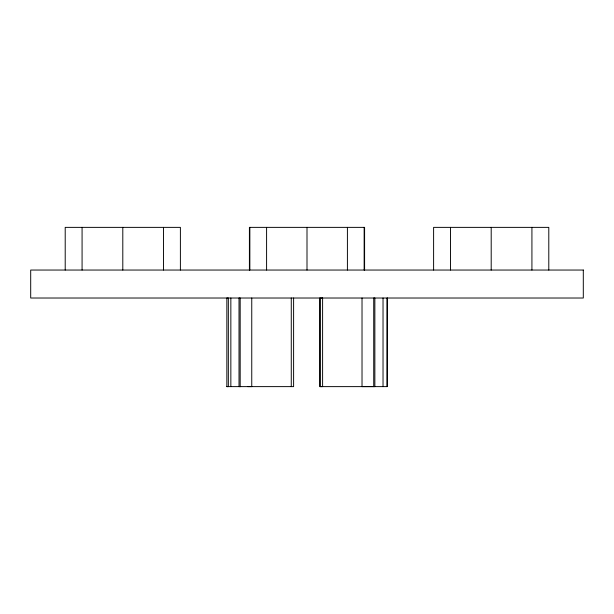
<?xml version="1.0" encoding="UTF-8"?>
<svg xmlns="http://www.w3.org/2000/svg" width="614" height="614" viewBox="0 0 614 614"><rect width="100%" height="100%" fill="white"/><g stroke="black" fill="none" stroke-linecap="round" stroke-linejoin="round"><path stroke-width="0.92" d="M387.165 386.62L387.188 298.02L387.165 386.62L319.694 386.628L319.694 298.02M226.842 386.62L228.339 386.62L228.339 298.02L226.842 298.02L226.842 386.62L240.68 386.62M373.734 386.62L374.862 386.62L374.855 298.02L373.726 298.02L373.734 386.62L362.022 386.62L362.022 298.02M240.189 386.62L240.181 298.02L239.015 298.02L239.015 386.62L240.189 386.62L251.755 386.62L251.755 298.02M247.672 386.62L293.607 386.62L293.607 298.02M548.793 270.045L548.793 227.372L433.607 227.372L433.607 270.045M531.924 227.372L531.924 270.045M491.2 227.372L491.2 270.045M450.476 227.372L450.476 270.045M383.029 298.02L383.029 386.62M364.593 270.045L364.593 227.372L249.407 227.372L249.407 270.045M364.148 227.372L364.148 270.045M347.409 227.372L347.409 270.045M307 227.372L307 270.045M291.274 298.02L291.274 386.62M266.591 227.372L266.591 270.045M249.852 227.372L249.852 270.045M230.849 298.02L230.849 386.62M180.393 270.045L180.393 227.372L65.207 227.372L65.207 270.045M163.524 227.372L163.524 270.045M122.8 227.372L122.8 270.045M82.076 227.372L82.076 270.045M322.603 298.02L320.27 298.02L320.27 386.628L322.603 386.62L322.603 298.02M583.3 270.045L30.7 270.045L30.7 298.02L583.3 298.02L583.3 270.045"/></g></svg>
